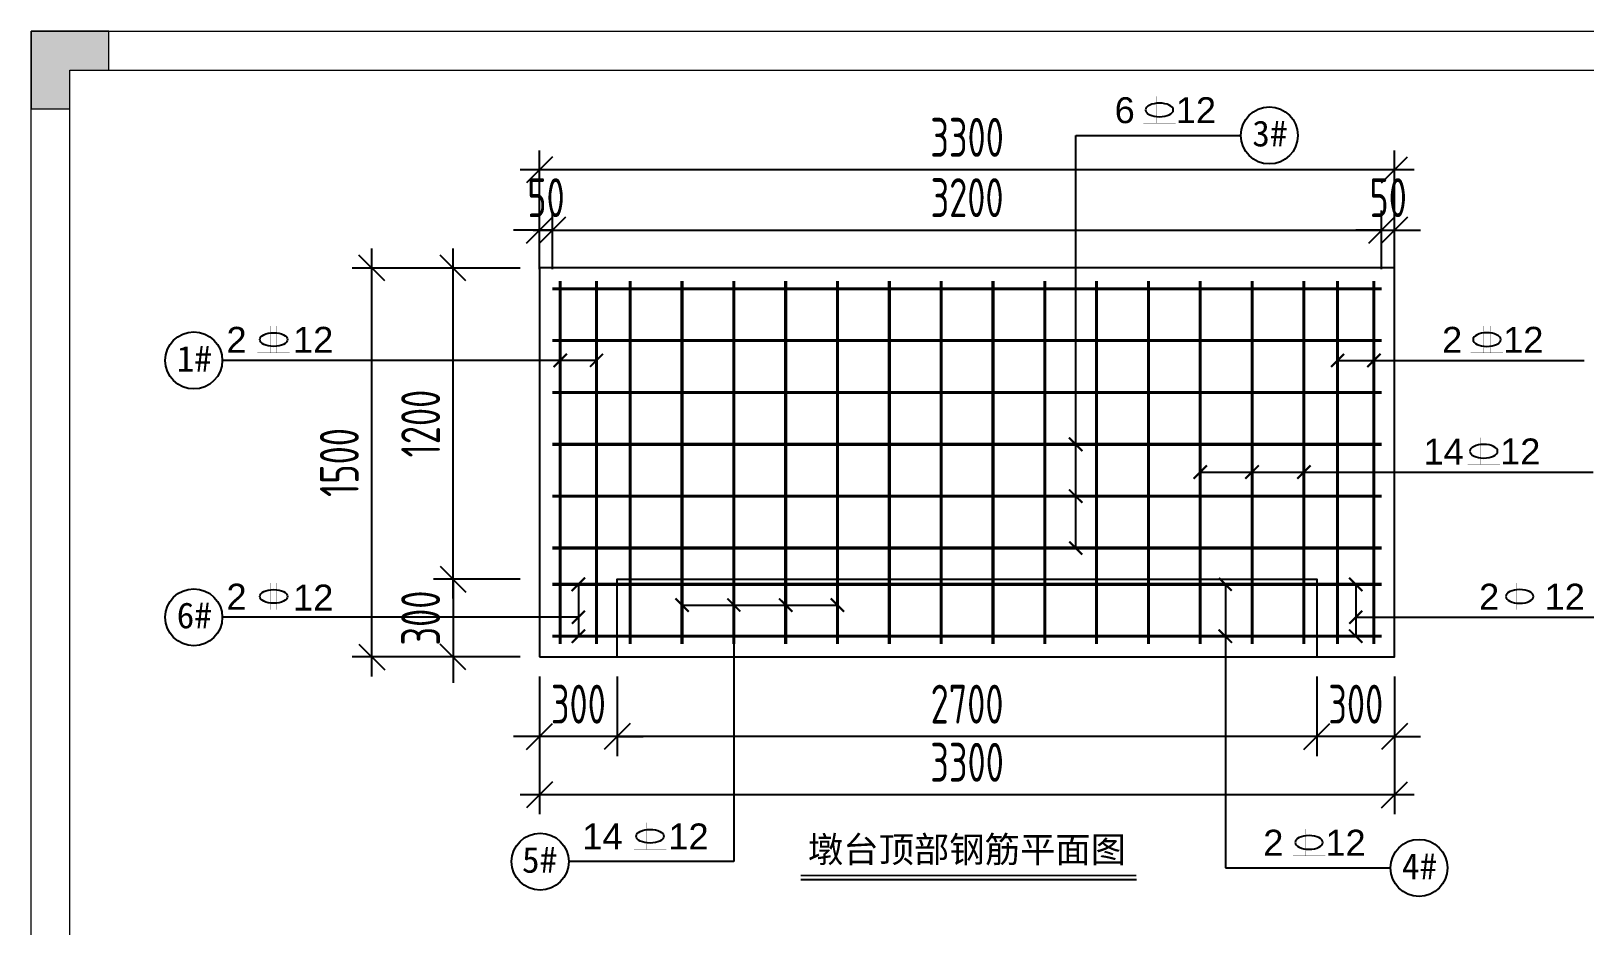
# Model space of a CAD drawing. Header units: millimetres. Extents: x 136606 to 1231039, y 82794 to 127364.
# Drawn here: x 989283 to 995280, y 123913 to 127364 of the extents above; entities that cross this region are included whole.
import ezdxf
from ezdxf import colors
from ezdxf.entities.mleader import LeaderData, LeaderLine
from ezdxf.math import Vec2, Vec3

# ---------------------------------------------------------------- set-up
doc = ezdxf.new("R2010")
doc.units = ezdxf.units.MM
doc.layers.add('Frame and TB', color=7, linetype='Continuous')
doc.layers.add('标识', color=20, linetype='Continuous')
doc.layers.add('图框', color=7, linetype='Continuous', lineweight=13)
doc.layers.add('文本', color=3, linetype='Continuous', lineweight=13)
doc.styles.add('Arial', font='arial.ttf')
doc.styles.add('hztxt', font='ros1.shx', dxfattribs={"width": 0.8, "bigfont": 'hztxt.shx'})
doc.styles.get("Standard").update_dxf_attribs({"font": 'arial.ttf'})
doc.dimstyles.new('DIM-50', dxfattribs={"dimscale": 50, "dimtxt": 3, "dimasz": 2, "dimexe": 1.5, "dimexo": 1.5, "dimgap": 1, "dimtad": 1, "dimdec": 1, "dimdsep": 46, "dimtxsty": 'hztxt', "dimblk": 'OBLIQUE', "dimcen": 0, "dimdle": 1.5, "dimclrd": 9, "dimclre": 9, "dimclrt": 2, "dimadec": 1, "dimazin": 0, "dimtfac": 1, "dimtdec": 1, "dimtix": 1, "dimtmove": 2, "dimatfit": 3, "dimldrblk": 'OBLIQUE', "dimfxl": 15, "dimtolj": 1, "dimtzin": 0, "dimarcsym": 1})

# ---------------------------------------------------------------- blocks, each defined once
blk = doc.blocks.new('_Oblique')
at = {"color": 0, "linetype": 'ByBlock', "lineweight": -2}
blk.add_line((-0.5, -0.5), (0.5, 0.5), dxfattribs=at)
blk = doc.blocks.new('*D1857')
at = {"color": 9, "lineweight": -2, "transparency": 16777216}
for p, q in [((994245.5, 124875.3), (994245.5, 124568.3)), ((994545.5, 124875.3), (994545.5, 124568.3)), ((994245.5, 124643.3), (994145.5, 124643.3)), ((994545.5, 124643.3), (994245.5, 124643.3)), ((994545.5, 124643.3), (994645.5, 124643.3))]:
    blk.add_line(p, q, dxfattribs=at)
at = {"layer": 'Defpoints', "color": 0, "transparency": 16777216}
for p in [(994245.5, 124950.3), (994545.5, 124950.3), (994245.5, 124643.3)]:
    blk.add_point(p, dxfattribs=at)
at = {"color": 9, "lineweight": -2, "transparency": 16777216, "xscale": 100, "yscale": 100, "zscale": 100}
blk.add_blockref('_Oblique', (994245.5, 124643.3), dxfattribs=at)
at = {"color": 9, "lineweight": -2, "transparency": 16777216, "xscale": 100, "yscale": 100, "zscale": 100, "rotation": 180}
blk.add_blockref('_Oblique', (994545.5, 124643.3), dxfattribs=at)
at = {"color": 2, "transparency": 16777216, "insert": (994395.5, 124768.3), "char_height": 150, "attachment_point": 5, "style": 'hztxt'}
blk.add_mtext('\\A1;300', dxfattribs=at)
blk = doc.blocks.new('*D1858')
at = {"color": 9, "lineweight": -2, "transparency": 16777216}
for p, q in [((991545.5, 124875.3), (991545.5, 124568.3)), ((994245.5, 124875.3), (994245.5, 124568.3)), ((994320.5, 124643.3), (991470.5, 124643.3))]:
    blk.add_line(p, q, dxfattribs=at)
at = {"layer": 'Defpoints', "color": 0, "transparency": 16777216}
for p in [(991545.5, 124950.3), (994245.5, 124950.3), (991545.5, 124643.3)]:
    blk.add_point(p, dxfattribs=at)
at = {"color": 9, "lineweight": -2, "transparency": 16777216, "xscale": 100, "yscale": 100, "zscale": 100, "rotation": 180}
blk.add_blockref('_Oblique', (991545.5, 124643.3), dxfattribs=at)
at = {"color": 9, "lineweight": -2, "transparency": 16777216, "xscale": 100, "yscale": 100, "zscale": 100}
blk.add_blockref('_Oblique', (994245.5, 124643.3), dxfattribs=at)
at = {"color": 2, "transparency": 16777216, "insert": (992895.5, 124768.3), "char_height": 150, "attachment_point": 5, "style": 'hztxt'}
blk.add_mtext('\\A1;2700', dxfattribs=at)
blk = doc.blocks.new('*D1859')
at = {"color": 9, "lineweight": -2, "transparency": 16777216}
for p, q in [((991245.5, 124875.3), (991245.5, 124568.3)), ((991545.5, 124875.3), (991545.5, 124568.3)), ((991245.5, 124643.3), (991145.5, 124643.3)), ((991545.5, 124643.3), (991245.5, 124643.3)), ((991545.5, 124643.3), (991645.5, 124643.3))]:
    blk.add_line(p, q, dxfattribs=at)
at = {"layer": 'Defpoints', "color": 0, "transparency": 16777216}
for p in [(991245.5, 124950.3), (991545.5, 124950.3), (991245.5, 124643.3)]:
    blk.add_point(p, dxfattribs=at)
at = {"color": 9, "lineweight": -2, "transparency": 16777216, "xscale": 100, "yscale": 100, "zscale": 100}
blk.add_blockref('_Oblique', (991245.5, 124643.3), dxfattribs=at)
at = {"color": 9, "lineweight": -2, "transparency": 16777216, "xscale": 100, "yscale": 100, "zscale": 100, "rotation": 180}
blk.add_blockref('_Oblique', (991545.5, 124643.3), dxfattribs=at)
at = {"color": 2, "transparency": 16777216, "insert": (991395.5, 124768.3), "char_height": 150, "attachment_point": 5, "style": 'hztxt'}
blk.add_mtext('\\A1;300', dxfattribs=at)
blk = doc.blocks.new('GW-TK')
at = {"layer": '图框', "linetype": 'Continuous', "lineweight": 0}
h = blk.add_hatch(color=256, dxfattribs=at)
h.dxf.hatch_style = 1
h.paths.add_polyline_path([(927183.55, 464715.01), (927183.55, 464705.01), (927188.55, 464705.01), (927188.55, 464710.01), (927193.56, 464710.01), (927193.56, 464715.01)])
blk.add_lwpolyline([(927188.55, 464705.01), (927188.55, 464710.01), (927193.56, 464710.01), (927193.56, 464715.01), (927183.55, 464715.01), (927183.55, 464705.01)], close=True, dxfattribs=at)
at = {"layer": '图框'}
for points in [[(927183.55, 464715.01), (927603.55, 464715.01), (927603.55, 464418.01), (927183.55, 464418.01)], [(927188.55, 464710.01), (927598.55, 464710.01), (927598.55, 464423.01), (927188.55, 464423.01)]]:
    blk.add_lwpolyline(points, close=True, dxfattribs=at)
blk = doc.blocks.new('*D1860')
at = {"color": 9, "lineweight": -2, "transparency": 16777216}
for p, q in [((990911.8, 125250.3), (990911.8, 125350.3)), ((991170.5, 125250.3), (990836.8, 125250.3)), ((990911.8, 125250.3), (990911.8, 124950.3)), ((991170.5, 124950.3), (990836.8, 124950.3)), ((990911.8, 124950.3), (990911.8, 124850.3))]:
    blk.add_line(p, q, dxfattribs=at)
at = {"layer": 'Defpoints', "color": 0, "transparency": 16777216}
for p in [(991245.5, 125250.3), (990911.8, 124950.3), (991245.5, 124950.3)]:
    blk.add_point(p, dxfattribs=at)
at = {"color": 9, "lineweight": -2, "transparency": 16777216, "xscale": 100, "yscale": 100, "zscale": 100}
for p, rotation in [((990911.8, 125250.3), 270), ((990911.8, 124950.3), 90)]:
    blk.add_blockref('_Oblique', p, dxfattribs=dict(at, rotation=rotation))
at = {"color": 2, "transparency": 16777216, "insert": (990786.8, 125100.3), "char_height": 150, "attachment_point": 5, "rotation": 90, "style": 'hztxt'}
blk.add_mtext('\\A1;300', dxfattribs=at)
blk = doc.blocks.new('*D1861')
at = {"color": 9, "lineweight": -2, "transparency": 16777216}
for p, q in [((990911.8, 125175.3), (990911.8, 126525.3)), ((991170.5, 126450.3), (990836.8, 126450.3)), ((991170.5, 125250.3), (990836.8, 125250.3))]:
    blk.add_line(p, q, dxfattribs=at)
at = {"layer": 'Defpoints', "color": 0, "transparency": 16777216}
for p in [(990911.8, 126450.3), (991245.5, 126450.3), (991245.5, 125250.3)]:
    blk.add_point(p, dxfattribs=at)
at = {"color": 9, "lineweight": -2, "transparency": 16777216, "xscale": 100, "yscale": 100, "zscale": 100}
for p, rotation in [((990911.8, 126450.3), 90), ((990911.8, 125250.3), 270)]:
    blk.add_blockref('_Oblique', p, dxfattribs=dict(at, rotation=rotation))
at = {"color": 2, "transparency": 16777216, "insert": (990786.8, 125850.3), "char_height": 150, "attachment_point": 5, "rotation": 90, "style": 'hztxt'}
blk.add_mtext('\\A1;1200', dxfattribs=at)
blk = doc.blocks.new('*D1862')
at = {"color": 9, "lineweight": -2, "transparency": 16777216}
for p, q in [((990598.1, 124875.3), (990598.1, 126525.3)), ((991170.5, 126450.3), (990523.1, 126450.3)), ((991170.5, 124950.3), (990523.1, 124950.3))]:
    blk.add_line(p, q, dxfattribs=at)
at = {"layer": 'Defpoints', "color": 0, "transparency": 16777216}
for p in [(990598.1, 126450.3), (991245.5, 126450.3), (991245.5, 124950.3)]:
    blk.add_point(p, dxfattribs=at)
at = {"color": 9, "lineweight": -2, "transparency": 16777216, "xscale": 100, "yscale": 100, "zscale": 100}
for p, rotation in [((990598.1, 126450.3), 90), ((990598.1, 124950.3), 270)]:
    blk.add_blockref('_Oblique', p, dxfattribs=dict(at, rotation=rotation))
at = {"color": 2, "transparency": 16777216, "insert": (990473.1, 125700.3), "char_height": 150, "attachment_point": 5, "rotation": 90, "style": 'hztxt'}
blk.add_mtext('\\A1;1500', dxfattribs=at)
blk = doc.blocks.new('*D1883')
at = {"color": 9, "lineweight": -2, "transparency": 16777216}
for p, q in [((991245.5, 124875.3), (991245.5, 124344.1)), ((994545.5, 124875.3), (994545.5, 124344.1)), ((994620.5, 124419.1), (991170.5, 124419.1))]:
    blk.add_line(p, q, dxfattribs=at)
at = {"layer": 'Defpoints', "color": 0, "transparency": 16777216}
for p in [(991245.5, 124950.3), (994545.5, 124950.3), (991245.5, 124419.1)]:
    blk.add_point(p, dxfattribs=at)
at = {"color": 9, "lineweight": -2, "transparency": 16777216, "xscale": 100, "yscale": 100, "zscale": 100, "rotation": 180}
blk.add_blockref('_Oblique', (991245.5, 124419.1), dxfattribs=at)
at = {"color": 9, "lineweight": -2, "transparency": 16777216, "xscale": 100, "yscale": 100, "zscale": 100}
blk.add_blockref('_Oblique', (994545.5, 124419.1), dxfattribs=at)
at = {"color": 2, "transparency": 16777216, "insert": (992895.5, 124544.1), "char_height": 150, "attachment_point": 5, "style": 'hztxt'}
blk.add_mtext('\\A1;3300', dxfattribs=at)
blk = doc.blocks.new('钢筋符号')
at = {"const_width": 1}
for points in [[(327746.8, 120569.8), (327746.8, 120466.6)], [(327771.8, 120569.8), (327771.8, 120466.6)], [(327696.8, 120466.6), (327821.8, 120466.6)]]:
    blk.add_lwpolyline(points, dxfattribs=at)
blk.add_ellipse((327759.3, 120517.6), major_axis=(53.4, 0), ratio=0.493333)
blk = doc.blocks.new('*U1887')
at = {"layer": 'Frame and TB'}
blk.add_blockref('钢筋符号', (-327759.3, -120518.2), dxfattribs=at)
blk = doc.blocks.new('*U1888')
at = {"color": 0, "linetype": 'ByBlock', "lineweight": -2, "transparency": 16777216}
blk.add_blockref('*U1887', (0, 0), dxfattribs=at)
blk = doc.blocks.new('*U1891')
at = {"layer": 'Frame and TB'}
blk.add_blockref('钢筋符号', (-327759.3, -120518.2), dxfattribs=at)
blk = doc.blocks.new('*U1892')
at = {"color": 0, "linetype": 'ByBlock', "lineweight": -2, "transparency": 16777216}
blk.add_blockref('*U1891', (0, 0), dxfattribs=at)
blk = doc.blocks.new('_ArchTick')
at = {"color": 0, "linetype": 'ByBlock', "const_width": 0.15}
blk.add_lwpolyline([(-0.5, -0.5), (0.5, 0.5)], dxfattribs=at)
blk = doc.blocks.new('*U1893')
at = {"layer": 'Frame and TB'}
blk.add_blockref('钢筋符号', (-327759.3, -120518.2), dxfattribs=at)
blk = doc.blocks.new('*U1894')
at = {"color": 0, "linetype": 'ByBlock', "lineweight": -2, "transparency": 16777216}
blk.add_blockref('*U1893', (0, 0), dxfattribs=at)
blk = doc.blocks.new('*U1895')
at = {"layer": 'Frame and TB'}
blk.add_blockref('钢筋符号', (-327759.3, -120518.2), dxfattribs=at)
blk = doc.blocks.new('*U1896')
at = {"color": 0, "linetype": 'ByBlock', "lineweight": -2, "transparency": 16777216}
blk.add_blockref('*U1895', (0, 0), dxfattribs=at)
blk = doc.blocks.new('*U1905')
at = {"layer": 'Frame and TB'}
blk.add_blockref('钢筋符号', (-327759.3, -120518.2), dxfattribs=at)
blk = doc.blocks.new('*U1906')
at = {"color": 0, "linetype": 'ByBlock', "lineweight": -2, "transparency": 16777216}
blk.add_blockref('*U1905', (0, 0), dxfattribs=at)
blk = doc.blocks.new('*U1907')
at = {"layer": 'Frame and TB'}
blk.add_blockref('钢筋符号', (-327759.3, -120518.2), dxfattribs=at)
blk = doc.blocks.new('*U1908')
at = {"color": 0, "linetype": 'ByBlock', "lineweight": -2, "transparency": 16777216}
blk.add_blockref('*U1907', (0, 0), dxfattribs=at)
blk = doc.blocks.new('*U1909')
at = {"layer": 'Frame and TB'}
blk.add_blockref('钢筋符号', (-327759.3, -120518.2), dxfattribs=at)
blk = doc.blocks.new('*U1910')
at = {"color": 0, "linetype": 'ByBlock', "lineweight": -2, "transparency": 16777216}
blk.add_blockref('*U1909', (0, 0), dxfattribs=at)
blk = doc.blocks.new('*U1911')
at = {"layer": 'Frame and TB'}
blk.add_blockref('钢筋符号', (-327759.3, -120518.2), dxfattribs=at)
blk = doc.blocks.new('*U1912')
at = {"color": 0, "linetype": 'ByBlock', "lineweight": -2, "transparency": 16777216}
blk.add_blockref('*U1911', (0, 0), dxfattribs=at)
blk = doc.blocks.new('*D1972')
at = {"color": 9, "lineweight": -2, "transparency": 16777216}
for p, q in [((991245.5, 126445.3), (991245.5, 126671.5)), ((991295.5, 126445.3), (991295.5, 126671.5)), ((991245.5, 126596.5), (991145.5, 126596.5)), ((991295.5, 126596.5), (991245.5, 126596.5)), ((991295.5, 126596.5), (991395.5, 126596.5))]:
    blk.add_line(p, q, dxfattribs=at)
at = {"layer": 'Defpoints', "color": 0, "transparency": 16777216}
for p in [(991245.5, 126596.5), (991245.5, 126370.3), (991295.5, 126370.3)]:
    blk.add_point(p, dxfattribs=at)
at = {"color": 9, "lineweight": -2, "transparency": 16777216, "xscale": 100, "yscale": 100, "zscale": 100}
blk.add_blockref('_Oblique', (991245.5, 126596.5), dxfattribs=at)
at = {"color": 9, "lineweight": -2, "transparency": 16777216, "xscale": 100, "yscale": 100, "zscale": 100, "rotation": 180}
blk.add_blockref('_Oblique', (991295.5, 126596.5), dxfattribs=at)
at = {"color": 2, "transparency": 16777216, "insert": (991270.5, 126721.5), "char_height": 150, "attachment_point": 5, "style": 'hztxt'}
blk.add_mtext('\\A1;50', dxfattribs=at)
blk = doc.blocks.new('*D1973')
at = {"color": 9, "lineweight": -2, "transparency": 16777216}
for p, q in [((991295.5, 126445.3), (991295.5, 126671.5)), ((994495.5, 126445.3), (994495.5, 126671.5)), ((991220.5, 126596.5), (994570.5, 126596.5))]:
    blk.add_line(p, q, dxfattribs=at)
at = {"layer": 'Defpoints', "color": 0, "transparency": 16777216}
for p in [(994495.5, 126596.5), (991295.5, 126370.3), (994495.5, 126370.3)]:
    blk.add_point(p, dxfattribs=at)
at = {"color": 9, "lineweight": -2, "transparency": 16777216, "xscale": 100, "yscale": 100, "zscale": 100, "rotation": 180}
blk.add_blockref('_Oblique', (991295.5, 126596.5), dxfattribs=at)
at = {"color": 9, "lineweight": -2, "transparency": 16777216, "xscale": 100, "yscale": 100, "zscale": 100}
blk.add_blockref('_Oblique', (994495.5, 126596.5), dxfattribs=at)
at = {"color": 2, "transparency": 16777216, "insert": (992895.5, 126721.5), "char_height": 150, "attachment_point": 5, "style": 'hztxt'}
blk.add_mtext('\\A1;3200', dxfattribs=at)
blk = doc.blocks.new('*D1974')
at = {"color": 9, "lineweight": -2, "transparency": 16777216}
for p, q in [((994495.5, 126445.3), (994495.5, 126671.5)), ((994545.5, 126445.3), (994545.5, 126671.5)), ((994495.5, 126596.5), (994395.5, 126596.5)), ((994495.5, 126596.5), (994545.5, 126596.5)), ((994545.5, 126596.5), (994645.5, 126596.5))]:
    blk.add_line(p, q, dxfattribs=at)
at = {"layer": 'Defpoints', "color": 0, "transparency": 16777216}
for p in [(994545.5, 126596.5), (994495.5, 126370.3), (994545.5, 126370.3)]:
    blk.add_point(p, dxfattribs=at)
at = {"color": 9, "lineweight": -2, "transparency": 16777216, "xscale": 100, "yscale": 100, "zscale": 100}
blk.add_blockref('_Oblique', (994495.5, 126596.5), dxfattribs=at)
at = {"color": 9, "lineweight": -2, "transparency": 16777216, "xscale": 100, "yscale": 100, "zscale": 100, "rotation": 180}
blk.add_blockref('_Oblique', (994545.5, 126596.5), dxfattribs=at)
at = {"color": 2, "transparency": 16777216, "insert": (994520.5, 126721.5), "char_height": 150, "attachment_point": 5, "style": 'hztxt'}
blk.add_mtext('\\A1;50', dxfattribs=at)
blk = doc.blocks.new('*D1975')
at = {"color": 9, "lineweight": -2, "transparency": 16777216}
for p, q in [((991245.5, 126445.3), (991245.5, 126904)), ((994545.5, 126445.3), (994545.5, 126904)), ((994620.5, 126829), (991170.5, 126829))]:
    blk.add_line(p, q, dxfattribs=at)
at = {"layer": 'Defpoints', "color": 0, "transparency": 16777216}
for p in [(991245.5, 126829), (991245.5, 126370.3), (994545.5, 126370.3)]:
    blk.add_point(p, dxfattribs=at)
at = {"color": 9, "lineweight": -2, "transparency": 16777216, "xscale": 100, "yscale": 100, "zscale": 100, "rotation": 180}
blk.add_blockref('_Oblique', (991245.5, 126829), dxfattribs=at)
at = {"color": 9, "lineweight": -2, "transparency": 16777216, "xscale": 100, "yscale": 100, "zscale": 100}
blk.add_blockref('_Oblique', (994545.5, 126829), dxfattribs=at)
at = {"color": 2, "transparency": 16777216, "insert": (992895.5, 126954), "char_height": 150, "attachment_point": 5, "style": 'hztxt'}
blk.add_mtext('\\A1;3300', dxfattribs=at)

msp = doc.modelspace()

# ---------------------------------------------------------------- linework, layer by layer
msp.add_line((992253.8791, 124091.8126), (993548.7868, 124091.8126))
for points in [[(991245.4593, 124950.3416), (994545.4593, 124950.3416), (994545.4593, 126450.3416), (991245.4593, 126450.3416)], [(991245.4593, 126450.3416), (991245.4593, 124950.3416)], [(991465.4593, 126093.9118), (991465.4593, 126093.9118)], [(991465.4593, 126093.9118), (991465.4593, 126093.9118)], [(991395.4593, 125230.3416), (991395.4593, 125030.3416)], [(991545.4593, 124950.3416), (991545.4593, 125250.3416), (994245.4593, 125250.3416), (994245.4593, 124950.3416)], [(994395.4593, 125230.3416), (994395.4593, 125030.3416)], [(991795.4593, 125150.3416), (992395.4593, 125150.3416)]]:
    msp.add_lwpolyline(points)
for points, const_width in [([(991299.5783, 126068.2062), (991351.3404, 126119.6175)], 8), ([(994439.5783, 126068.2062), (994491.3404, 126119.6175)], 8), ([(993340.637, 125744.6359), (993288.8749, 125796.0472)], 8), ([(993769.5783, 125637.6956), (993821.3404, 125689.1069)], 8), ([(993969.5783, 125637.6956), (994021.3404, 125689.1069)], 8), ([(994169.5783, 125637.6956), (994221.3404, 125689.1069)], 8), ([(993340.637, 125544.6359), (993288.8749, 125596.0472)], 8), ([(991369.5783, 125204.6359), (991421.3404, 125256.0472)], 8), ([(994421.3404, 125204.6359), (994369.5783, 125256.0472)], 8), ([(991821.3404, 125124.6359), (991769.5783, 125176.0472)], 8), ([(992221.3404, 125124.6359), (992169.5783, 125176.0472)], 8), ([(992421.3404, 125124.6359), (992369.5783, 125176.0472)], 8), ([(991369.5783, 125004.6359), (991421.3404, 125056.0472)], 8), ([(993918.1183, 125004.6359), (993866.3562, 125056.0472)], 8), ([(994421.3404, 125004.6359), (994369.5783, 125056.0472)], 8), ([(992253.8791, 124107.6126), (993548.7868, 124107.6126)], 5.4)]:
    msp.add_lwpolyline(points, dxfattribs=dict(const_width=const_width))
for centre in [(994062.1371, 126961.6992), (989911.4345, 126093.9118), (989911.4345, 125103.3379), (991248.0782, 124160.9855), (994639.6184, 124136.7952)]:
    msp.add_circle(centre, 110)
at = {"layer": '标识', "const_width": 12}
for points in [[(991325.4593, 126400.3416), (991325.4593, 125000.3416)], [(991465.4593, 126400.3416), (991465.4593, 125000.3416)], [(991595.4593, 126400.3416), (991595.4593, 125300.3707)], [(991795.4593, 126400.3416), (991795.4593, 125300.3707)], [(991995.4593, 126400.3416), (991995.4593, 125300.3707)], [(992195.4593, 126400.3416), (992195.4593, 125300.3707)], [(992395.4593, 126400.3416), (992395.4593, 125300.3707)], [(992595.4593, 126400.3416), (992595.4593, 125300.3707)], [(992795.4593, 126400.3416), (992795.4593, 125300.3707)], [(992995.4593, 126400.3416), (992995.4593, 125300.3707)], [(993195.4593, 126400.3416), (993195.4593, 125300.3707)], [(993395.4593, 126400.3416), (993395.4593, 125300.3707)], [(993595.4593, 126400.3416), (993595.4593, 125300.3707)], [(993795.4593, 126400.3416), (993795.4593, 125300.3707)], [(993995.4593, 126400.3416), (993995.4593, 125300.3707)], [(994195.4593, 126400.3416), (994195.4593, 125300.3707)], [(994325.4593, 126400.3416), (994325.4593, 125000.3416)], [(994465.4593, 126400.3416), (994465.4593, 125000.3416)], [(991295.4593, 126370.3416), (994495.4593, 126370.3416)], [(991295.4593, 126170.3416), (994495.4593, 126170.3416)], [(991295.4593, 125970.3416), (994495.4593, 125970.3416)], [(991295.4593, 125770.3416), (994495.4593, 125770.3416)], [(991295.4593, 125570.3416), (994495.4593, 125570.3416)], [(991295.4593, 125370.3416), (994495.4593, 125370.3416)], [(991295.4593, 125230.3416), (991495.4593, 125230.3416)], [(994495.4593, 125230.3416), (994295.4593, 125230.3416)], [(991295.4593, 125030.3416), (991495.4593, 125030.3416)], [(994495.4593, 125030.3416), (994295.4593, 125030.3416)]]:
    msp.add_lwpolyline(points, dxfattribs=at)
at = {"layer": '标识', "color": 4, "const_width": 12}
for points in [[(991595.4593, 125300.3416), (991595.4593, 125000.3416)], [(991795.4593, 125300.3416), (991795.4593, 125000.3416)], [(991995.4593, 125300.3416), (991995.4593, 125000.3416)], [(992195.4593, 125300.3416), (992195.4593, 125000.3416)], [(992395.4593, 125300.3416), (992395.4593, 125000.3416)], [(992595.4593, 125300.3416), (992595.4593, 125000.3416)], [(992795.4593, 125300.3416), (992795.4593, 125000.3416)], [(992995.4593, 125300.3416), (992995.4593, 125000.3416)], [(993195.4593, 125300.3416), (993195.4593, 125000.3416)], [(993395.4593, 125300.3416), (993395.4593, 125000.3416)], [(993595.4593, 125300.3416), (993595.4593, 125000.3416)], [(993795.4593, 125300.3416), (993795.4593, 125000.3416)], [(993995.4593, 125300.3416), (993995.4593, 125000.3416)], [(994195.4593, 125300.3416), (994195.4593, 125000.3416)], [(991495.4593, 125230.3416), (994295.4593, 125230.3416)], [(991495.4593, 125030.3416), (994295.4593, 125030.3416)]]:
    msp.add_lwpolyline(points, dxfattribs=at)

# ---------------------------------------------------------------- block references
at = {"xscale": -1}
for name, p in [('*U1896', (993637.9818, 127060.3868)), ('*U1892', (994901.4882, 126174.8199)), ('*U1894', (994889.6126, 125744.3093)), ('*U1912', (995028.4409, 125184.2459)), ('*U1906', (994215.4631, 124235.4828))]:
    msp.add_blockref(name, p, dxfattribs=at)
for name, p in [('*U1888', (990219.4347, 126174.8199)), ('*U1910', (990219.4347, 125184.2459)), ('*U1908', (991672.2335, 124259.6731))]:
    msp.add_blockref(name, p)
at = {"layer": '文本', "xscale": 30, "yscale": 30, "zscale": 30}
msp.add_blockref('GW-TK', (-26826223.1272, -13814086.4654), dxfattribs=at)

# ---------------------------------------------------------------- texts
at = {"style": 'Arial'}
for s, p in [('6', (993465.1117, 127008.8918)), ('12', (993701.0084, 127008.8918)), ('2', (990037.6223, 126123.3249)), ('12', (990294.5006, 126123.3249)), ('2', (994728.618, 126123.3249)), ('12', (994964.5147, 126123.3249)), ('14', (994656.8615, 125692.4109)), ('12', (994952.6392, 125692.8144)), ('2', (990037.6223, 125132.751)), ('12', (990294.5006, 125129.4)), ('2', (994871.4599, 125132.751)), ('12', (995124.5234, 125132.751)), ('14', (991410.7485, 124208.1782)), ('12', (991742.8685, 124208.1782)), ('2', (994038.6214, 124183.9879)), ('12', (994278.4896, 124183.9879))]:
    msp.add_text(s, height=100, dxfattribs=at).set_placement(p)
at = {"char_height": 100, "attachment_point": 5, "line_spacing_factor": 2, "style": 'Arial'}
for s, insert in [('{\\fSimSun|b0|i0|c134|p2;3#}', (994064.1806, 126968.2436)), ('{\\fSimSun|b0|i0|c134|p2;1#}', (989913.478, 126100.4563)), ('{\\fSimSun|b0|i0|c134|p2;6#}', (989913.478, 125109.8824)), ('{\\fSimSun|b0|i0|c134|p2;墩台顶部钢筋平面图}', (992895.2106, 124202.3742)), ('{\\fSimSun|b0|i0|c134|p2;5#}', (991246.0347, 124167.53)), ('{\\fSimSun|b0|i0|c134|p2;4#}', (994641.6619, 124143.3397))]:
    msp.add_mtext(s, dxfattribs=dict(at, insert=insert))

# ---------------------------------------------------------------- dimensions: what is measured, and where the dimension line sits
for base, p1, p2, picture, middle in [((991245.4593, 126829.0331), (994545.4593, 126370.3416), (991245.4593, 126370.3416), '*D1975', (992895.4593, 126954.0331)), ((991245.4593, 126596.4976), (991295.4593, 126370.3416), (991245.4593, 126370.3416), '*D1972', (991270.4593, 126721.4976)), ((994495.4593, 126596.4976), (991295.4593, 126370.3416), (994495.4593, 126370.3416), '*D1973', (992895.4593, 126721.4976)), ((994545.4593, 126596.4976), (994495.4593, 126370.3416), (994545.4593, 126370.3416), '*D1974', (994520.4593, 126721.4976)), ((991245.4593, 124643.2905), (991545.4593, 124950.3416), (991245.4593, 124950.3416), '*D1859', (991395.4593, 124768.2905)), ((991245.4593, 124419.1128), (994545.4593, 124950.3416), (991245.4593, 124950.3416), '*D1883', (992895.4593, 124544.1128)), ((991545.4593, 124643.2905), (994245.4593, 124950.3416), (991545.4593, 124950.3416), '*D1858', (992895.4593, 124768.2905)), ((994245.4593, 124643.2905), (994545.4593, 124950.3416), (994245.4593, 124950.3416), '*D1857', (994395.4593, 124768.2905))]:
    dim = msp.add_linear_dim(base=base, p1=p1, p2=p2, dimstyle='DIM-50')
    dim.commit()
    dim.dimension.update_dxf_attribs({"geometry": picture, "text_midpoint": middle})
for base, p1, p2, picture, middle in [((990598.1477, 126450.3416), (991245.4593, 124950.3416), (991245.4593, 126450.3416), '*D1862', (990473.1477, 125700.3416)), ((990911.758, 126450.3416), (991245.4593, 125250.3416), (991245.4593, 126450.3416), '*D1861', (990786.758, 125850.3416)), ((990911.758, 124950.3416), (991245.4593, 125250.3416), (991245.4593, 124950.3416), '*D1860', (990786.758, 125100.3416))]:
    dim = msp.add_linear_dim(base=base, p1=p1, p2=p2, angle=90, dimstyle='DIM-50')
    dim.commit()
    dim.dimension.update_dxf_attribs({"geometry": picture, "text_midpoint": middle})

# ---------------------------------------------------------------- leaders
ml = msp.add_multileader_mtext('Standard')
ml.set_content('', color=256)
ml.set_leader_properties()
ml.set_arrow_properties(name='ARCHTICK')
ml.build(insert=Vec2(0, 0))
ml.multileader.update_dxf_attribs({"dogleg_length": 1000, "arrow_head_size": 50})
ctx = ml.context
ctx.base_point, ctx.arrow_head_size, ctx.plane_origin = Vec3(993952.1371, 126961.6992), 50, Vec3(993314.756, 125370.3416)
ctx.text_align_type = 2
notes = []
notes.append((ctx, [(0, (1, 1, 0), (993314.756, 126961.6992), (1, 0), 637.3811, [(0, [(993314.756, 125370.3416)], 0, [])])]))
ctx.mtext.insert, ctx.mtext.alignment, ctx.mtext.flow_direction = Vec3(993954.1371, 126963.6992), 3, 5
ml = msp.add_multileader_mtext('Standard')
ml.set_content('', color=256)
ml.set_leader_properties()
ml.set_arrow_properties(name='ARCHTICK')
ml.build(insert=Vec2(0, 0))
ml.multileader.update_dxf_attribs({"dogleg_length": 0, "arrow_head_size": 50})
ctx = ml.context
ctx.base_point, ctx.arrow_head_size, ctx.plane_origin = Vec3(990017.4345, 126093.9118), 50, Vec3(991465.4593, 126093.9118)
ctx.text_align_type = 2
notes.append((ctx, [(0, (1, 1, 0), (990021.4345, 126093.9118), (-1, 0), 0, [(0, [(991465.4593, 126093.9118)], 0, [])])]))
ctx.mtext.insert, ctx.mtext.alignment, ctx.mtext.flow_direction = Vec3(990019.4345, 126095.9118), 3, 5
ml = msp.add_multileader_mtext('Standard')
ml.set_content('', color=256)
ml.set_leader_properties()
ml.set_arrow_properties(name='ARCHTICK')
ml.build(insert=Vec2(0, 0))
ml.multileader.update_dxf_attribs({"dogleg_length": 0, "arrow_head_size": 50})
ctx = ml.context
ctx.base_point, ctx.arrow_head_size, ctx.plane_origin = Vec3(995276.9061, 126093.9118), 50, Vec3(994325.4593, 126093.9118)
notes.append((ctx, [(1, (1, 1, 0), (995276.9061, 126093.9118), (1, 0), 0, [(0, [(994325.4593, 126093.9118)], 0, [])])]))
ctx.mtext.insert, ctx.mtext.flow_direction = Vec3(995278.9061, 126095.9118), 5
ml = msp.add_multileader_mtext('Standard')
ml.set_content('', color=256)
ml.set_leader_properties()
ml.set_arrow_properties(name='ARCHTICK')
ml.build(insert=Vec2(0, 0))
ml.multileader.update_dxf_attribs({"dogleg_length": 0, "arrow_head_size": 50})
ctx = ml.context
ctx.base_point, ctx.arrow_head_size, ctx.plane_origin = Vec3(995311.2816, 125663.4013), 50, Vec3(993795.4593, 125663.4013)
notes.append((ctx, [(1, (1, 1, 0), (995311.2816, 125663.4013), (1, 0), 0, [(0, [(993795.4593, 125663.4013)], 0, [])])]))
ctx.mtext.insert, ctx.mtext.flow_direction = Vec3(995313.2816, 125665.4013), 5
ml = msp.add_multileader_mtext('Standard')
ml.set_content('', color=256)
ml.set_leader_properties()
ml.set_arrow_properties(name='ARCHTICK')
ml.build(insert=Vec2(0, 0))
ml.multileader.update_dxf_attribs({"dogleg_length": 1000, "arrow_head_size": 50})
ctx = ml.context
ctx.base_point, ctx.arrow_head_size, ctx.plane_origin = Vec3(994529.6184, 124136.7952), 50, Vec3(993892.2372, 122447.9306)
ctx.text_align_type = 2
notes.append((ctx, [(0, (1, 1, 0), (993892.2372, 124136.7952), (1, 0), 637.3811, [(0, [(993892.2372, 125230.3416)], 0, [])])]))
ctx.mtext.insert, ctx.mtext.alignment, ctx.mtext.flow_direction = Vec3(994531.6184, 124138.7952), 3, 5
ml = msp.add_multileader_mtext('Standard')
ml.set_content('', color=256)
ml.set_leader_properties()
ml.set_arrow_properties(name='ARCHTICK')
ml.build(insert=Vec2(0, 0))
ml.multileader.update_dxf_attribs({"dogleg_length": 1000, "arrow_head_size": 50})
ctx = ml.context
ctx.base_point, ctx.arrow_head_size, ctx.plane_origin = Vec3(991354.0782, 124160.9855), 50, Vec3(991995.4593, 122472.1209)
notes.append((ctx, [(0, (1, 1, 0), (991995.4593, 124160.9855), (-1, 0), 637.3811, [(0, [(991995.4593, 125150.3416)], 0, [])])]))
ctx.mtext.insert, ctx.mtext.flow_direction = Vec3(991356.0782, 124162.9855), 5
ml = msp.add_multileader_mtext('Standard')
ml.set_content('', color=256)
ml.set_leader_properties()
ml.set_arrow_properties(name='ARCHTICK')
ml.build(insert=Vec2(0, 0))
ml.multileader.update_dxf_attribs({"dogleg_length": 0, "arrow_head_size": 50})
ctx = ml.context
ctx.base_point, ctx.arrow_head_size, ctx.plane_origin = Vec3(990017.4345, 125103.3379), 50, Vec3(991465.4593, 125103.3379)
ctx.text_align_type = 2
notes.append((ctx, [(0, (1, 1, 0), (990021.4345, 125103.3379), (-1, 0), 0, [(0, [(991395.4593, 125103.3379)], 0, [])])]))
ctx.mtext.insert, ctx.mtext.alignment, ctx.mtext.flow_direction = Vec3(990019.4345, 125105.3379), 3, 5
ml = msp.add_multileader_mtext('Standard')
ml.set_content('', color=256)
ml.set_leader_properties()
ml.set_arrow_properties(name='ARCHTICK')
ml.build(insert=Vec2(0, 0))
ml.multileader.update_dxf_attribs({"dogleg_length": 0, "arrow_head_size": 50})
ctx = ml.context
ctx.base_point, ctx.arrow_head_size, ctx.plane_origin = Vec3(995334.1275, 125103.3379), 50, Vec3(994325.4593, 125103.3379)
notes.append((ctx, [(1, (1, 1, 0), (995334.1275, 125103.3379), (1, 0), 0, [(0, [(994395.4593, 125103.3379)], 0, [])])]))
ctx.mtext.insert, ctx.mtext.flow_direction = Vec3(995336.1275, 125105.3379), 5
for ctx, leaders in notes:
    for number, flags, end, landing, length, lines in leaders:
        leader = LeaderData()
        leader.index, (leader.has_last_leader_line, leader.has_dogleg_vector, leader.attachment_direction) = number, flags
        leader.last_leader_point, leader.dogleg_vector, leader.dogleg_length = Vec3(end), Vec3(landing), length
        for number, points, colour, breaks in lines:
            line = LeaderLine()
            line.index, line.vertices, line.color, line.breaks = number, Vec3.list(points), colors.encode_raw_color(colour), breaks
            leader.lines.append(line)
        ctx.leaders.append(leader)

doc.saveas('drawing.dxf')
